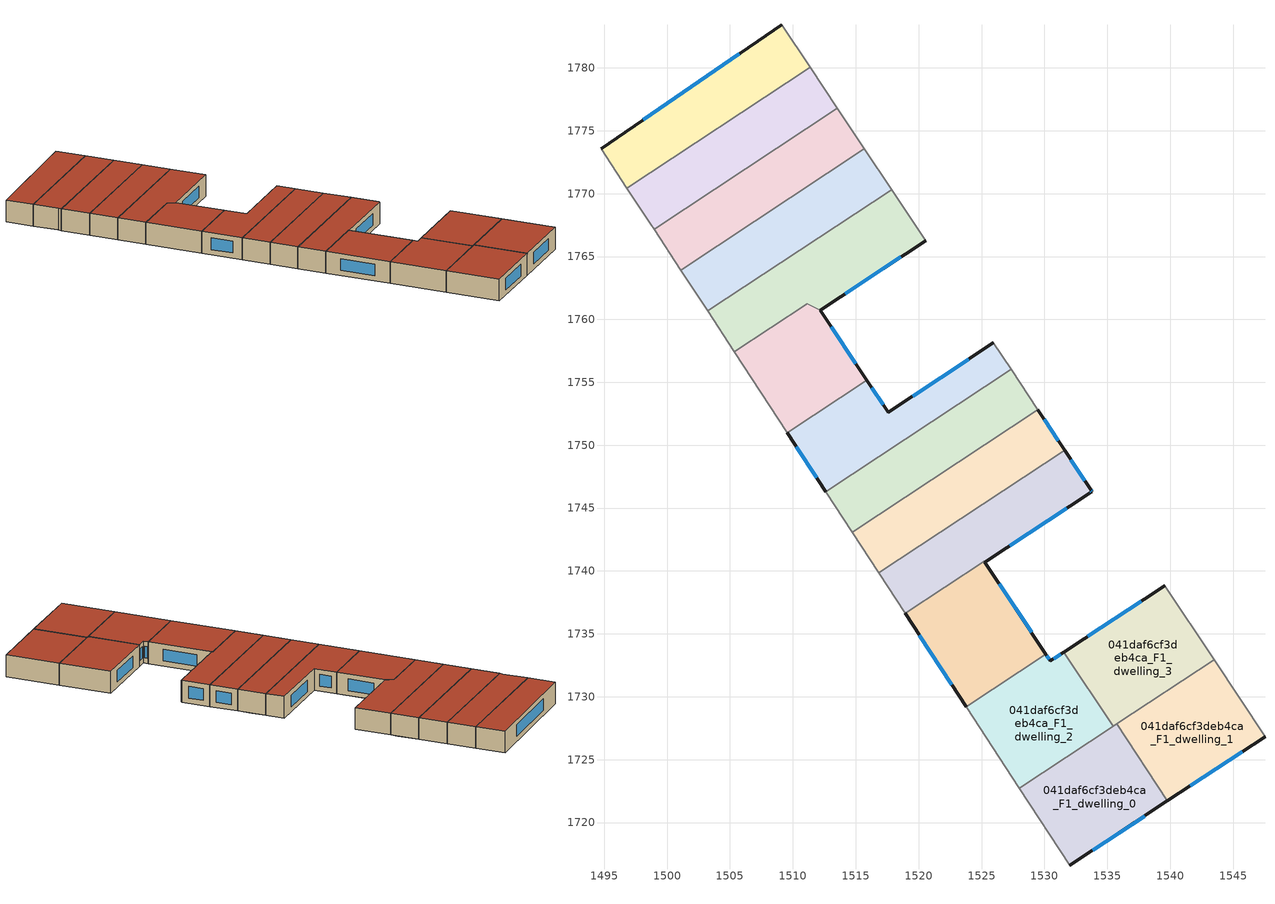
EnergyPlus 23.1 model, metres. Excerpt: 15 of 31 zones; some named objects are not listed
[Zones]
041daf6cf3deb4ca_F1_dwelling_0
 floor to 041daf6cf3deb4ca_F0_dwelling_0 (EU_floor_Construction): 1535.99,1727.45 1539.78,1721.72 1532.01,1716.59 1528.26,1722.35 z3
 floor to 041daf6cf3deb4ca_F0_dwelling_2 (EU_floor_Construction): 1535.74,1727.84 1535.99,1727.45 1528.26,1722.35 1528.01,1722.73 z3
 wall outside (EU_wall_Construction): 1532.01,1716.59 1539.78,1721.72 z3:6
 wall adiabatic (EU_wall_Construction): 1528.01,1722.73 1532.01,1716.59 z3:6
 wall to 041daf6cf3deb4ca_F1_dwelling_1 (EU_wall_Construction): 1539.78,1721.72 1535.74,1727.84 z3:6
 wall to 041daf6cf3deb4ca_F1_dwelling_2 (EU_wall_Construction): 1535.45,1727.65 1528.01,1722.73 z3:6
 wall to 041daf6cf3deb4ca_F1_dwelling_3 (EU_wall_Construction): 1535.74,1727.84 1535.45,1727.65 z3:6
 window (EU_Window_Construction): 1533.84,1717.8 1537.96,1720.51 z3.7:5.3
 roof outside (EU_roof_Construction): 1539.78,1721.72 1535.74,1727.84 1528.01,1722.73 1532.01,1716.59 z6
041daf6cf3deb4ca_F1_dwelling_1
 floor to 041daf6cf3deb4ca_F0_dwelling_1 (EU_floor_Construction): 1543.74,1732.57 1547.53,1726.84 1539.78,1721.72 1535.99,1727.45 z3
 floor to 041daf6cf3deb4ca_F0_dwelling_3 (EU_floor_Construction): 1543.48,1732.95 1543.74,1732.57 1536,1727.46 1535.75,1727.84 z3
 wall outside (EU_wall_Construction): 1539.78,1721.72 1547.53,1726.84 z3:6
 wall adiabatic (EU_wall_Construction): 1547.53,1726.84 1543.48,1732.95 z3:6
 wall to 041daf6cf3deb4ca_F1_dwelling_3 (EU_wall_Construction): 1543.48,1732.95 1535.74,1727.84 z3:6
 window (EU_Window_Construction): 1541.6,1722.92 1545.71,1725.64 z3.7:5.3
 roof outside (EU_roof_Construction): 1547.53,1726.84 1543.48,1732.95 1535.74,1727.84 1539.78,1721.72 z6
041daf6cf3deb4ca_F1_dwelling_10
 floor to 041daf6cf3deb4ca_F0_dwelling_11 (EU_floor_Construction): 1517.84,1770.32 1520.54,1766.26 1512.18,1760.74 1511.17,1761.24 1509.01,1764.5 z3
 floor to 041daf6cf3deb4ca_F0_dwelling_10 (EU_floor_Construction): 1509.01,1764.5 1511.17,1761.24 1511.15,1761.25 1505.34,1757.42 1503.22,1760.67 z3
 wall outside (EU_wall_Construction): 1512.18,1760.74 1520.54,1766.26 z3:6
 wall adiabatic (EU_wall_Construction): 1503.22,1760.67 1505.34,1757.42 / 1520.54,1766.26 1517.84,1770.32 z3:6
 wall to 041daf6cf3deb4ca_F1_dwelling_11 (EU_wall_Construction): 1517.84,1770.32 1503.22,1760.67 z3:6
 wall to 041daf6cf3deb4ca_F1_dwelling_9 (EU_wall_Construction): 1505.34,1757.42 1511.15,1761.25 1512.17,1760.74 z3:6
 window (EU_Window_Construction): 1514.14,1762.04 1518.58,1764.97 z3.7:5.3
 roof outside (EU_roof_Construction): 1520.54,1766.26 1517.84,1770.32 1503.22,1760.67 1505.34,1757.42 1511.15,1761.25 1512.17,1760.74 z6
041daf6cf3deb4ca_F1_dwelling_11
 floor adiabatic (EU_floor_Construction): 1508.39,1768.74 1510,1766.31 1502.69,1761.48 1501.09,1763.93 z3
 floor to 041daf6cf3deb4ca_F0_dwelling_13 (EU_floor_Construction): 1515.69,1773.56 1517.3,1771.13 1510,1766.31 1508.39,1768.74 z3
 floor to 041daf6cf3deb4ca_F0_dwelling_11 (EU_floor_Construction): 1517.3,1771.13 1517.84,1770.32 1509.01,1764.5 1508.48,1765.31 1502.69,1761.48 z3
 floor to 041daf6cf3deb4ca_F0_dwelling_10 (EU_floor_Construction): 1508.48,1765.31 1509.01,1764.5 1503.22,1760.67 1502.69,1761.48 z3
 wall to 041daf6cf3deb4ca_F1_dwelling_12 (EU_wall_Construction): 1515.69,1773.56 1501.09,1763.93 z3:6
 wall adiabatic (EU_wall_Construction): 1517.84,1770.32 1515.69,1773.56 / 1501.09,1763.93 1503.22,1760.67 z3:6
 roof outside (EU_roof_Construction): 1517.84,1770.32 1515.69,1773.56 1501.09,1763.93 1503.22,1760.67 z6
041daf6cf3deb4ca_F1_dwelling_12
 floor to 041daf6cf3deb4ca_F0_dwelling_13 (EU_floor_Construction): 1513.53,1776.8 1515.69,1773.56 1508.39,1768.74 1506.24,1771.99 z3
 floor adiabatic (EU_floor_Construction): 1506.24,1771.99 1508.39,1768.74 1501.09,1763.93 1498.96,1767.19 z3
 wall to 041daf6cf3deb4ca_F1_dwelling_13 (EU_wall_Construction): 1513.53,1776.8 1498.96,1767.19 z3:6
 wall adiabatic (EU_wall_Construction): 1515.69,1773.56 1513.53,1776.8 / 1498.96,1767.19 1501.09,1763.93 z3:6
 roof outside (EU_roof_Construction): 1515.69,1773.56 1513.53,1776.8 1498.96,1767.19 1501.09,1763.93 z6
041daf6cf3deb4ca_F1_dwelling_13
 floor to 041daf6cf3deb4ca_F0_dwelling_14 (EU_floor_Construction): 1504.17,1775.3 1506.05,1772.45 1498.7,1767.59 1496.81,1770.44 z3
 floor to 041daf6cf3deb4ca_F0_dwelling_15 (EU_floor_Construction): 1511.37,1780.05 1513.26,1777.21 1506.05,1772.45 1504.17,1775.3 z3
 floor to 041daf6cf3deb4ca_F0_dwelling_12 (EU_floor_Construction): 1505.98,1772.4 1506.24,1771.99 1498.96,1767.19 1498.7,1767.58 1498.7,1767.59 z3
 floor to 041daf6cf3deb4ca_F0_dwelling_13 (EU_floor_Construction): 1513.26,1777.21 1513.53,1776.8 1506.24,1771.99 1505.98,1772.4 z3
 wall adiabatic (EU_wall_Construction): 1496.81,1770.44 1498.7,1767.58 1498.96,1767.19 / 1513.53,1776.8 1511.37,1780.05 z3:6
 wall to 041daf6cf3deb4ca_F1_dwelling_14 (EU_wall_Construction): 1511.37,1780.05 1496.81,1770.44 z3:6
 roof outside (EU_roof_Construction): 1513.53,1776.8 1511.37,1780.05 1496.81,1770.44 1498.7,1767.58 1498.96,1767.19 z6
041daf6cf3deb4ca_F1_dwelling_14
 floor to 041daf6cf3deb4ca_F0_dwelling_15 (EU_floor_Construction): 1509.12,1783.44 1511.37,1780.05 1504.17,1775.3 1502.02,1778.56 z3
 floor to 041daf6cf3deb4ca_F0_dwelling_14 (EU_floor_Construction): 1502.02,1778.56 1504.17,1775.3 1496.81,1770.44 1494.74,1773.55 z3
 wall outside (EU_wall_Construction): 1509.12,1783.44 1494.74,1773.55 z3:6
 wall adiabatic (EU_wall_Construction): 1511.37,1780.05 1509.12,1783.44 / 1494.74,1773.55 1496.81,1770.44 z3:6
 window (EU_Window_Construction): 1505.74,1781.12 1498.12,1775.88 z3.7:5.3
 roof outside (EU_roof_Construction): 1511.37,1780.05 1509.12,1783.44 1494.74,1773.55 1496.81,1770.44 z6
041daf6cf3deb4ca_F1_dwelling_2
 floor to 041daf6cf3deb4ca_F0_dwelling_2 (EU_floor_Construction): 1531.91,1733.01 1535.45,1727.65 1528.01,1722.73 1524.49,1728.11 z3
 floor to 041daf6cf3deb4ca_F0_dwelling_4 (EU_floor_Construction): 1528.03,1732.02 1528.75,1730.92 1524.49,1728.11 1523.77,1729.21 z3
 floor to 041daf6cf3deb4ca_F0_dwelling_5 (EU_floor_Construction): 1531.55,1733.56 1531.91,1733.01 1528.75,1730.92 1528.03,1732.02 1530.11,1733.39 1530.47,1732.84 z3
 wall outside (EU_wall_Construction): 1531.55,1733.56 1530.47,1732.84 1530.11,1733.39 z3:6
 wall to 041daf6cf3deb4ca_F1_dwelling_4 (EU_wall_Construction): 1530.11,1733.39 1523.77,1729.21 z3:6
 wall to 041daf6cf3deb4ca_F1_dwelling_3 (EU_wall_Construction): 1535.45,1727.65 1531.55,1733.56 z3:6
 wall adiabatic (EU_wall_Construction): 1523.77,1729.21 1528.01,1722.73 z3:6
 window (EU_Window_Construction): 1530.39,1732.97 1530.2,1733.26 / 1531.3,1733.39 1530.73,1733.01 z3.7:5.3
 roof outside (EU_roof_Construction): 1535.45,1727.65 1531.55,1733.56 1530.47,1732.84 1530.11,1733.39 1523.77,1729.21 1528.01,1722.73 z6
041daf6cf3deb4ca_F1_dwelling_3
 floor to 041daf6cf3deb4ca_F0_dwelling_3 (EU_floor_Construction): 1539.93,1738.31 1543.48,1732.95 1535.75,1727.84 1532.21,1733.21 z3
 floor to 041daf6cf3deb4ca_F0_dwelling_5 (EU_floor_Construction): 1539.58,1738.84 1539.93,1738.31 1531.91,1733.01 1531.55,1733.56 z3
 floor to 041daf6cf3deb4ca_F0_dwelling_2 (EU_floor_Construction): 1532.21,1733.21 1535.75,1727.84 1535.45,1727.65 1531.91,1733.01 z3
 wall outside (EU_wall_Construction): 1539.58,1738.84 1531.55,1733.56 z3:6
 wall adiabatic (EU_wall_Construction): 1543.48,1732.95 1539.58,1738.84 z3:6
 window (EU_Window_Construction): 1537.69,1737.6 1533.44,1734.8 z3.7:5.3
 roof outside (EU_roof_Construction): 1543.48,1732.95 1539.58,1738.84 1531.55,1733.56 1535.45,1727.65 z6
041daf6cf3deb4ca_F1_dwelling_4
 floor to 041daf6cf3deb4ca_F0_dwelling_4 (EU_floor_Construction): 1523.14,1739.42 1528.03,1732.02 1523.77,1729.21 1518.92,1736.63 z3
 floor to 041daf6cf3deb4ca_F0_dwelling_5 (EU_floor_Construction): 1525.26,1740.7 1530.11,1733.39 1528.03,1732.02 1523.14,1739.42 1525.21,1740.78 z3
 wall outside (EU_wall_Construction): 1518.92,1736.63 1523.77,1729.21 / 1530.11,1733.39 1525.26,1740.7 z3:6
 wall to 041daf6cf3deb4ca_F1_dwelling_5 (EU_wall_Construction): 1525.26,1740.7 1525.21,1740.78 1518.92,1736.63 z3:6
 window (EU_Window_Construction): 1520.06,1734.89 1522.63,1730.95 / 1528.97,1735.11 1526.4,1738.99 z3.7:5.3
 roof outside (EU_roof_Construction): 1530.11,1733.39 1525.21,1740.78 1518.92,1736.63 1523.77,1729.21 z6
041daf6cf3deb4ca_F1_dwelling_5
 floor to 041daf6cf3deb4ca_F0_dwelling_5 (EU_floor_Construction): 1532.39,1748.4 1533.72,1746.4 1533.78,1746.32 1525.26,1740.7 1525.21,1740.78 1523.14,1739.42 1521.82,1741.42 z3
 floor to 041daf6cf3deb4ca_F0_dwelling_6 (EU_floor_Construction): 1524.21,1744.73 1525.01,1743.53 1517.61,1738.64 1516.82,1739.85 z3
 floor to 041daf6cf3deb4ca_F0_dwelling_4 (EU_floor_Construction): 1521.82,1741.42 1523.14,1739.42 1518.92,1736.63 1517.61,1738.64 z3
 floor to 041daf6cf3deb4ca_F0_dwelling_7 (EU_floor_Construction): 1531.6,1749.6 1532.39,1748.4 1525.01,1743.53 1524.21,1744.73 z3
 wall outside (EU_wall_Construction): 1525.26,1740.7 1533.78,1746.32 1533.72,1746.4 1531.6,1749.6 z3:6
 wall adiabatic (EU_wall_Construction): 1516.82,1739.85 1518.92,1736.63 z3:6
 wall to 041daf6cf3deb4ca_F1_dwelling_6 (EU_wall_Construction): 1531.6,1749.6 1516.82,1739.85 z3:6
 window (EU_Window_Construction): 1533.22,1747.15 1532.1,1748.85 / 1533.76,1746.34 1533.73,1746.38 / 1527.26,1742.02 1531.78,1745 z3.7:5.3
 roof outside (EU_roof_Construction): 1525.26,1740.7 1533.78,1746.32 1533.72,1746.4 1531.6,1749.6 1516.82,1739.85 1518.92,1736.63 1525.21,1740.78 z6
041daf6cf3deb4ca_F1_dwelling_6
 floor to 041daf6cf3deb4ca_F0_dwelling_6 (EU_floor_Construction): 1522.09,1747.94 1524.21,1744.73 1516.82,1739.85 1514.72,1743.07 z3
 floor to 041daf6cf3deb4ca_F0_dwelling_7 (EU_floor_Construction): 1529.47,1752.81 1531.6,1749.6 1524.21,1744.73 1522.09,1747.94 z3
 wall outside (EU_wall_Construction): 1531.6,1749.6 1529.47,1752.81 z3:6
 wall to 041daf6cf3deb4ca_F1_dwelling_7 (EU_wall_Construction): 1529.47,1752.81 1514.72,1743.07 z3:6
 wall adiabatic (EU_wall_Construction): 1514.72,1743.07 1516.82,1739.85 z3:6
 window (EU_Window_Construction): 1531.1,1750.36 1529.97,1752.06 z3.7:5.3
 roof outside (EU_roof_Construction): 1531.6,1749.6 1529.47,1752.81 1514.72,1743.07 1516.82,1739.85 z6
041daf6cf3deb4ca_F1_dwelling_7
 floor to 041daf6cf3deb4ca_F0_dwelling_9 (EU_floor_Construction): 1527.34,1756.02 1528.41,1754.42 1518.57,1747.92 1517.51,1749.53 z3
 floor to 041daf6cf3deb4ca_F0_dwelling_6 (EU_floor_Construction): 1521.03,1749.55 1522.09,1747.94 1514.72,1743.07 1513.66,1744.68 z3
 floor to 041daf6cf3deb4ca_F0_dwelling_8 (EU_floor_Construction): 1517.51,1749.53 1518.57,1747.92 1513.66,1744.68 1512.61,1746.3 z3
 floor to 041daf6cf3deb4ca_F0_dwelling_7 (EU_floor_Construction): 1528.41,1754.42 1529.47,1752.81 1522.09,1747.94 1521.03,1749.55 z3
 wall to 041daf6cf3deb4ca_F1_dwelling_8 (EU_wall_Construction): 1527.34,1756.02 1512.61,1746.3 z3:6
 wall adiabatic (EU_wall_Construction): 1529.47,1752.81 1527.34,1756.02 / 1512.61,1746.3 1514.72,1743.07 z3:6
 roof outside (EU_roof_Construction): 1529.47,1752.81 1527.34,1756.02 1512.61,1746.3 1514.72,1743.07 z6
041daf6cf3deb4ca_F1_dwelling_8
 floor to 041daf6cf3deb4ca_F0_dwelling_8 (EU_floor_Construction): 1514.42,1754.21 1517.51,1749.53 1512.61,1746.3 1509.54,1750.99 z3
 floor to 041daf6cf3deb4ca_F0_dwelling_9 (EU_floor_Construction): 1525.94,1758.13 1527.34,1756.02 1517.51,1749.53 1514.42,1754.21 1515.88,1755.17 1517.58,1752.61 z3
 wall outside (EU_wall_Construction): 1509.54,1750.99 1512.61,1746.3 / 1525.94,1758.13 1517.58,1752.61 1515.88,1755.17 z3:6
 wall to 041daf6cf3deb4ca_F1_dwelling_9 (EU_wall_Construction): 1515.88,1755.17 1509.54,1750.99 z3:6
 wall adiabatic (EU_wall_Construction): 1527.34,1756.02 1525.94,1758.13 z3:6
 window (EU_Window_Construction): 1510.26,1749.89 1511.89,1747.4 / 1517.18,1753.21 1516.28,1754.57 / 1523.98,1756.84 1519.54,1753.91 z3.7:5.3
 roof outside (EU_roof_Construction): 1527.34,1756.02 1525.94,1758.13 1517.58,1752.61 1515.88,1755.17 1509.54,1750.99 1512.61,1746.3 z6
041daf6cf3deb4ca_F1_dwelling_9
 floor to 041daf6cf3deb4ca_F0_dwelling_10 (EU_floor_Construction): 1511.17,1761.24 1513.53,1757.66 1507.7,1753.81 1505.34,1757.42 1511.15,1761.25 z3
 floor to 041daf6cf3deb4ca_F0_dwelling_8 (EU_floor_Construction): 1512.57,1757.02 1514.42,1754.21 1509.54,1750.99 1507.7,1753.81 z3
 floor to 041daf6cf3deb4ca_F0_dwelling_9 (EU_floor_Construction): 1514.02,1757.98 1515.88,1755.17 1514.42,1754.21 1512.57,1757.02 z3
 floor to 041daf6cf3deb4ca_F0_dwelling_11 (EU_floor_Construction): 1512.18,1760.74 1514.02,1757.98 1513.53,1757.66 1511.17,1761.24 z3
 wall outside (EU_wall_Construction): 1515.88,1755.17 1512.18,1760.74 z3:6
 wall adiabatic (EU_wall_Construction): 1505.34,1757.42 1509.54,1750.99 z3:6
 window (EU_Window_Construction): 1515.01,1756.48 1513.05,1759.43 z3.7:5.3
 roof outside (EU_roof_Construction): 1515.88,1755.17 1512.18,1760.74 1511.15,1761.25 1505.34,1757.42 1509.54,1750.99 z6
[Building]
EU S2 Campaign: North Axis=0; Terrain=City; Solar Distribution=FullExterior
[Site:Location]
Budapest.Ferenc.Liszt.Intl.AP: Latitude=47.437; Longitude=19.256; Time Zone=1; Elevation=185
[SizingPeriod:WeatherFileDays]
AnnualSizingPeriod: Begin Month=1; Begin Day of Month=1; End Month=12; End Day of Month=31; Day of Week for Start Day=Monday; Use Weather File Daylight Saving Period=No; Use Weather File Rain and Snow Indicators=No
[MATERIAL]
EU_InternalMass_Material: Roughness=MediumRough; Thickness=0.1; Conductivity=1; Density=1800; Specific Heat=900; Thermal Absorptance=0.9; Solar Absorptance=0.7; Visible Absorptance=0.7
[MATERIAL:NOMASS] Roughness=MediumRough; Thermal Absorptance=0.9; Solar Absorptance=0.7; Visible Absorptance=0.7
Name | Thermal Resistance
EU_wall_NoMass | 0.832559
EU_roof_NoMass | 1.39638
EU_floor_NoMass | 0.872794
[WINDOWMATERIAL:SIMPLEGLAZINGSYSTEM]
EU_Window_SimpleGlazing: UFactor=2.79869; Solar Heat Gain Coefficient=0.75; Visible Transmittance=0.75
[CONSTRUCTION]
EU_wall_Construction: EU_wall_NoMass
EU_roof_Construction: EU_roof_NoMass
EU_floor_Construction: EU_floor_NoMass
EU_Window_Construction: EU_Window_SimpleGlazing
EU_InternalMass_Construction: EU_InternalMass_Material
[ZONE] Type=1; Multiplier=1; Ceiling Height=autocalculate; Floor Area=autocalculate; Part of Total Floor Area=Yes
Name | Volume
041daf6cf3deb4ca_F1_dwelling_0 | 204.218
041daf6cf3deb4ca_F1_dwelling_1 | 204.235
041daf6cf3deb4ca_F1_dwelling_10 | 235.125
041daf6cf3deb4ca_F1_dwelling_11 | 204.231
041daf6cf3deb4ca_F1_dwelling_12 | 204.186
041daf6cf3deb4ca_F1_dwelling_13 | 204.223
041daf6cf3deb4ca_F1_dwelling_14 | 204.201
041daf6cf3deb4ca_F1_dwelling_2 | 204.195
041daf6cf3deb4ca_F1_dwelling_3 | 204.216
041daf6cf3deb4ca_F1_dwelling_4 | 201.226
041daf6cf3deb4ca_F1_dwelling_5 | 207.191
041daf6cf3deb4ca_F1_dwelling_6 | 204.199
041daf6cf3deb4ca_F1_dwelling_7 | 204.23
041daf6cf3deb4ca_F1_dwelling_8 | 204.212
041daf6cf3deb4ca_F1_dwelling_9 | 173.318
[INTERNALMASS] Construction=EU_InternalMass_Construction
Name | Zone or ZoneList | Surface Area
041daf6cf3deb4ca_F1_dwelling_0_EU_InternalMass | 041daf6cf3deb4ca_F1_dwelling_0 | 68.0733
041daf6cf3deb4ca_F1_dwelling_1_EU_InternalMass | 041daf6cf3deb4ca_F1_dwelling_1 | 68.0772
041daf6cf3deb4ca_F1_dwelling_2_EU_InternalMass | 041daf6cf3deb4ca_F1_dwelling_2 | 68.0676
041daf6cf3deb4ca_F1_dwelling_3_EU_InternalMass | 041daf6cf3deb4ca_F1_dwelling_3 | 68.0717
041daf6cf3deb4ca_F1_dwelling_4_EU_InternalMass | 041daf6cf3deb4ca_F1_dwelling_4 | 67.0738
041daf6cf3deb4ca_F1_dwelling_5_EU_InternalMass | 041daf6cf3deb4ca_F1_dwelling_5 | 69.0638
041daf6cf3deb4ca_F1_dwelling_6_EU_InternalMass | 041daf6cf3deb4ca_F1_dwelling_6 | 68.0665
041daf6cf3deb4ca_F1_dwelling_7_EU_InternalMass | 041daf6cf3deb4ca_F1_dwelling_7 | 68.0767
041daf6cf3deb4ca_F1_dwelling_8_EU_InternalMass | 041daf6cf3deb4ca_F1_dwelling_8 | 68.0708
041daf6cf3deb4ca_F1_dwelling_9_EU_InternalMass | 041daf6cf3deb4ca_F1_dwelling_9 | 57.7686
041daf6cf3deb4ca_F1_dwelling_10_EU_InternalMass | 041daf6cf3deb4ca_F1_dwelling_10 | 78.3683
041daf6cf3deb4ca_F1_dwelling_11_EU_InternalMass | 041daf6cf3deb4ca_F1_dwelling_11 | 68.0768
041daf6cf3deb4ca_F1_dwelling_12_EU_InternalMass | 041daf6cf3deb4ca_F1_dwelling_12 | 68.0621
041daf6cf3deb4ca_F1_dwelling_13_EU_InternalMass | 041daf6cf3deb4ca_F1_dwelling_13 | 68.0743
041daf6cf3deb4ca_F1_dwelling_14_EU_InternalMass | 041daf6cf3deb4ca_F1_dwelling_14 | 68.0669
[OTHEREQUIPMENT] Fuel Type=Electricity; Design Level Calculation Method=Watts/Area; Power per Zone Floor Area=1; Fraction Latent=0; Fraction Radiant=0; Fraction Lost=0; Carbon Dioxide Generation Rate=0; EndUse Subcategory=EU_Step8_InternalGains
Name | Zone or ZoneList or Space or SpaceList | Schedule
EU_Step8_InternalGain_041daf6cf3deb4ca_F1_dwelling_0_f000 | 041daf6cf3deb4ca_F1_dwelling_0 | EU_Step8_GainSchedule_041daf6cf3deb4ca_F1_dwelling_0_f000
EU_Step8_InternalGain_041daf6cf3deb4ca_F1_dwelling_1_f000 | 041daf6cf3deb4ca_F1_dwelling_1 | EU_Step8_GainSchedule_041daf6cf3deb4ca_F1_dwelling_1_f000
EU_Step8_InternalGain_041daf6cf3deb4ca_F1_dwelling_2_f000 | 041daf6cf3deb4ca_F1_dwelling_2 | EU_Step8_GainSchedule_041daf6cf3deb4ca_F1_dwelling_2_f000
EU_Step8_InternalGain_041daf6cf3deb4ca_F1_dwelling_3_f000 | 041daf6cf3deb4ca_F1_dwelling_3 | EU_Step8_GainSchedule_041daf6cf3deb4ca_F1_dwelling_3_f000
EU_Step8_InternalGain_041daf6cf3deb4ca_F1_dwelling_4_f000 | 041daf6cf3deb4ca_F1_dwelling_4 | EU_Step8_GainSchedule_041daf6cf3deb4ca_F1_dwelling_4_f000
EU_Step8_InternalGain_041daf6cf3deb4ca_F1_dwelling_5_f000 | 041daf6cf3deb4ca_F1_dwelling_5 | EU_Step8_GainSchedule_041daf6cf3deb4ca_F1_dwelling_5_f000
EU_Step8_InternalGain_041daf6cf3deb4ca_F1_dwelling_6_f000 | 041daf6cf3deb4ca_F1_dwelling_6 | EU_Step8_GainSchedule_041daf6cf3deb4ca_F1_dwelling_6_f000
EU_Step8_InternalGain_041daf6cf3deb4ca_F1_dwelling_7_f000 | 041daf6cf3deb4ca_F1_dwelling_7 | EU_Step8_GainSchedule_041daf6cf3deb4ca_F1_dwelling_7_f000
EU_Step8_InternalGain_041daf6cf3deb4ca_F1_dwelling_8_f000 | 041daf6cf3deb4ca_F1_dwelling_8 | EU_Step8_GainSchedule_041daf6cf3deb4ca_F1_dwelling_8_f000
EU_Step8_InternalGain_041daf6cf3deb4ca_F1_dwelling_9_f000 | 041daf6cf3deb4ca_F1_dwelling_9 | EU_Step8_GainSchedule_041daf6cf3deb4ca_F1_dwelling_9_f000
EU_Step8_InternalGain_041daf6cf3deb4ca_F1_dwelling_10_f000 | 041daf6cf3deb4ca_F1_dwelling_10 | EU_Step8_GainSchedule_041daf6cf3deb4ca_F1_dwelling_10_f000
EU_Step8_InternalGain_041daf6cf3deb4ca_F1_dwelling_11_f000 | 041daf6cf3deb4ca_F1_dwelling_11 | EU_Step8_GainSchedule_041daf6cf3deb4ca_F1_dwelling_11_f000
EU_Step8_InternalGain_041daf6cf3deb4ca_F1_dwelling_12_f000 | 041daf6cf3deb4ca_F1_dwelling_12 | EU_Step8_GainSchedule_041daf6cf3deb4ca_F1_dwelling_12_f000
EU_Step8_InternalGain_041daf6cf3deb4ca_F1_dwelling_13_f000 | 041daf6cf3deb4ca_F1_dwelling_13 | EU_Step8_GainSchedule_041daf6cf3deb4ca_F1_dwelling_13_f000
EU_Step8_InternalGain_041daf6cf3deb4ca_F1_dwelling_14_f000 | 041daf6cf3deb4ca_F1_dwelling_14 | EU_Step8_GainSchedule_041daf6cf3deb4ca_F1_dwelling_14_f000
[ZONEVENTILATION:DESIGNFLOWRATE] Schedule=EU_AlwaysOn; Design Flow Rate Calculation Method=AirChanges/Hour; Air Changes per Hour=0.475469; Ventilation Type=Natural; Fan Pressure Rise=0; Fan Total Efficiency=1; Constant Term Coefficient=1; Temperature Term Coefficient=0; Velocity Term Coefficient=0; Velocity Squared Term Coefficient=0; Minimum Indoor Temperature=-100; Maximum Indoor Temperature=100; Delta Temperature=-100; Minimum Outdoor Temperature=-100; Maximum Outdoor Temperature=100; Maximum Wind Speed=40
Name | Zone or ZoneList or Space or SpaceList
EU_ConstantAir_041daf6cf3deb4ca_F1_dwelling_0 | 041daf6cf3deb4ca_F1_dwelling_0
EU_ConstantAir_041daf6cf3deb4ca_F1_dwelling_1 | 041daf6cf3deb4ca_F1_dwelling_1
EU_ConstantAir_041daf6cf3deb4ca_F1_dwelling_2 | 041daf6cf3deb4ca_F1_dwelling_2
EU_ConstantAir_041daf6cf3deb4ca_F1_dwelling_3 | 041daf6cf3deb4ca_F1_dwelling_3
EU_ConstantAir_041daf6cf3deb4ca_F1_dwelling_4 | 041daf6cf3deb4ca_F1_dwelling_4
EU_ConstantAir_041daf6cf3deb4ca_F1_dwelling_5 | 041daf6cf3deb4ca_F1_dwelling_5
EU_ConstantAir_041daf6cf3deb4ca_F1_dwelling_6 | 041daf6cf3deb4ca_F1_dwelling_6
EU_ConstantAir_041daf6cf3deb4ca_F1_dwelling_7 | 041daf6cf3deb4ca_F1_dwelling_7
EU_ConstantAir_041daf6cf3deb4ca_F1_dwelling_8 | 041daf6cf3deb4ca_F1_dwelling_8
EU_ConstantAir_041daf6cf3deb4ca_F1_dwelling_9 | 041daf6cf3deb4ca_F1_dwelling_9
EU_ConstantAir_041daf6cf3deb4ca_F1_dwelling_10 | 041daf6cf3deb4ca_F1_dwelling_10
EU_ConstantAir_041daf6cf3deb4ca_F1_dwelling_11 | 041daf6cf3deb4ca_F1_dwelling_11
EU_ConstantAir_041daf6cf3deb4ca_F1_dwelling_12 | 041daf6cf3deb4ca_F1_dwelling_12
EU_ConstantAir_041daf6cf3deb4ca_F1_dwelling_13 | 041daf6cf3deb4ca_F1_dwelling_13
EU_ConstantAir_041daf6cf3deb4ca_F1_dwelling_14 | 041daf6cf3deb4ca_F1_dwelling_14
[HVACTEMPLATE:ZONE:IDEALLOADSAIRSYSTEM] System Availability Schedule=EU_AlwaysOn; Maximum Heating Supply Air Temperature=50; Minimum Cooling Supply Air Temperature=13; Maximum Heating Supply Air Humidity Ratio=0.0156; Minimum Cooling Supply Air Humidity Ratio=0.0077; Heating Limit=NoLimit; Cooling Limit=NoLimit; Heating Availability Schedule=EU_AlwaysOn; Cooling Availability Schedule=EU_CoolingOff; Dehumidification Control Type=ConstantSensibleHeatRatio; Cooling Sensible Heat Ratio=0.7; Dehumidification Setpoint=60; Humidification Control Type=None; Humidification Setpoint=30; Outdoor Air Method=None; Outdoor Air Flow Rate per Person=0.00944; Outdoor Air Flow Rate per Zone Floor Area=0; Outdoor Air Flow Rate per Zone=0; Demand Controlled Ventilation Type=None; Outdoor Air Economizer Type=NoEconomizer; Heat Recovery Type=None; Sensible Heat Recovery Effectiveness=0.7; Latent Heat Recovery Effectiveness=0.65
Name | Template Thermostat
041daf6cf3deb4ca_F1_dwelling_0 | EU_HeatOnly_041daf6cf3deb4ca_F1_dwelling_0
041daf6cf3deb4ca_F1_dwelling_1 | EU_HeatOnly_041daf6cf3deb4ca_F1_dwelling_1
041daf6cf3deb4ca_F1_dwelling_2 | EU_HeatOnly_041daf6cf3deb4ca_F1_dwelling_2
041daf6cf3deb4ca_F1_dwelling_3 | EU_HeatOnly_041daf6cf3deb4ca_F1_dwelling_3
041daf6cf3deb4ca_F1_dwelling_4 | EU_HeatOnly_041daf6cf3deb4ca_F1_dwelling_4
041daf6cf3deb4ca_F1_dwelling_5 | EU_HeatOnly_041daf6cf3deb4ca_F1_dwelling_5
041daf6cf3deb4ca_F1_dwelling_6 | EU_HeatOnly_041daf6cf3deb4ca_F1_dwelling_6
041daf6cf3deb4ca_F1_dwelling_7 | EU_HeatOnly_041daf6cf3deb4ca_F1_dwelling_7
041daf6cf3deb4ca_F1_dwelling_8 | EU_HeatOnly_041daf6cf3deb4ca_F1_dwelling_8
041daf6cf3deb4ca_F1_dwelling_9 | EU_HeatOnly_041daf6cf3deb4ca_F1_dwelling_9
041daf6cf3deb4ca_F1_dwelling_10 | EU_HeatOnly_041daf6cf3deb4ca_F1_dwelling_10
041daf6cf3deb4ca_F1_dwelling_11 | EU_HeatOnly_041daf6cf3deb4ca_F1_dwelling_11
041daf6cf3deb4ca_F1_dwelling_12 | EU_HeatOnly_041daf6cf3deb4ca_F1_dwelling_12
041daf6cf3deb4ca_F1_dwelling_13 | EU_HeatOnly_041daf6cf3deb4ca_F1_dwelling_13
041daf6cf3deb4ca_F1_dwelling_14 | EU_HeatOnly_041daf6cf3deb4ca_F1_dwelling_14
[SIZING:ZONE] Zone Cooling Design Supply Air Temperature Input Method=SupplyAirTemperature; Zone Cooling Design Supply Air Temperature=13; Zone Heating Design Supply Air Temperature Input Method=SupplyAirTemperature; Zone Heating Design Supply Air Temperature=50; Zone Cooling Design Supply Air Humidity Ratio=0.008; Zone Heating Design Supply Air Humidity Ratio=0.008; Cooling Design Air Flow Method=DesignDay; Cooling Design Air Flow Rate=0; Cooling Minimum Air Flow per Zone Floor Area=0.000762; Cooling Minimum Air Flow=0; Cooling Minimum Air Flow Fraction=0.2; Heating Design Air Flow Method=DesignDay; Heating Design Air Flow Rate=0; Heating Maximum Air Flow per Zone Floor Area=0.002032; Heating Maximum Air Flow=0.141576; Heating Maximum Air Flow Fraction=0.3; Account for Dedicated Outdoor Air System=No; Dedicated Outdoor Air System Control Strategy=NeutralSupplyAir; Dedicated Outdoor Air Low Setpoint Temperature for Design=autosize; Dedicated Outdoor Air High Setpoint Temperature for Design=autosize; Zone Load Sizing Method=Sensible Load Only No Latent Load; Zone Latent Cooling Design Supply Air Humidity Ratio Input Method=HumidityRatioDifference; Zone Cooling Design Supply Air Humidity Ratio Difference=0.005; Zone Latent Heating Design Supply Air Humidity Ratio Input Method=HumidityRatioDifference; Zone Humidification Design Supply Air Humidity Ratio Difference=0.005
041daf6cf3deb4ca_F1_dwelling_0; 041daf6cf3deb4ca_F1_dwelling_1; 041daf6cf3deb4ca_F1_dwelling_2; 041daf6cf3deb4ca_F1_dwelling_3; 041daf6cf3deb4ca_F1_dwelling_4; 041daf6cf3deb4ca_F1_dwelling_5; 041daf6cf3deb4ca_F1_dwelling_6; 041daf6cf3deb4ca_F1_dwelling_7; 041daf6cf3deb4ca_F1_dwelling_8; 041daf6cf3deb4ca_F1_dwelling_9; 041daf6cf3deb4ca_F1_dwelling_10; 041daf6cf3deb4ca_F1_dwelling_11; 041daf6cf3deb4ca_F1_dwelling_12; 041daf6cf3deb4ca_F1_dwelling_13; 041daf6cf3deb4ca_F1_dwelling_14
[SCHEDULE:CONSTANT]
Name | Hourly Value
EU_AlwaysOn | 1
EU_CoolingOff | 0
[SCHEDULE:FILE] Column Number=1; Rows to Skip at Top=0; Number of Hours of Data=8760; Column Separator=Comma; Interpolate to Timestep=No; Minutes per Item=60; Adjust Schedule for Daylight Savings=Yes
Name | File
EU_Step8_GainSchedule_041daf6cf3deb4ca_F1_dwelling_0_f000 | ../../schedules/041daf6cf3deb4ca/041daf6cf3deb4ca_F1_dwelling_0_f000_gain.csv
EU_Step8_GainSchedule_041daf6cf3deb4ca_F1_dwelling_1_f000 | ../../schedules/041daf6cf3deb4ca/041daf6cf3deb4ca_F1_dwelling_1_f000_gain.csv
EU_Step8_GainSchedule_041daf6cf3deb4ca_F1_dwelling_2_f000 | ../../schedules/041daf6cf3deb4ca/041daf6cf3deb4ca_F1_dwelling_2_f000_gain.csv
EU_Step8_GainSchedule_041daf6cf3deb4ca_F1_dwelling_3_f000 | ../../schedules/041daf6cf3deb4ca/041daf6cf3deb4ca_F1_dwelling_3_f000_gain.csv
EU_Step8_GainSchedule_041daf6cf3deb4ca_F1_dwelling_4_f000 | ../../schedules/041daf6cf3deb4ca/041daf6cf3deb4ca_F1_dwelling_4_f000_gain.csv
EU_Step8_GainSchedule_041daf6cf3deb4ca_F1_dwelling_5_f000 | ../../schedules/041daf6cf3deb4ca/041daf6cf3deb4ca_F1_dwelling_5_f000_gain.csv
EU_Step8_GainSchedule_041daf6cf3deb4ca_F1_dwelling_6_f000 | ../../schedules/041daf6cf3deb4ca/041daf6cf3deb4ca_F1_dwelling_6_f000_gain.csv
EU_Step8_GainSchedule_041daf6cf3deb4ca_F1_dwelling_7_f000 | ../../schedules/041daf6cf3deb4ca/041daf6cf3deb4ca_F1_dwelling_7_f000_gain.csv
EU_Step8_GainSchedule_041daf6cf3deb4ca_F1_dwelling_8_f000 | ../../schedules/041daf6cf3deb4ca/041daf6cf3deb4ca_F1_dwelling_8_f000_gain.csv
EU_Step8_GainSchedule_041daf6cf3deb4ca_F1_dwelling_9_f000 | ../../schedules/041daf6cf3deb4ca/041daf6cf3deb4ca_F1_dwelling_9_f000_gain.csv
EU_Step8_GainSchedule_041daf6cf3deb4ca_F1_dwelling_10_f000 | ../../schedules/041daf6cf3deb4ca/041daf6cf3deb4ca_F1_dwelling_10_f000_gain.csv
EU_Step8_GainSchedule_041daf6cf3deb4ca_F1_dwelling_11_f000 | ../../schedules/041daf6cf3deb4ca/041daf6cf3deb4ca_F1_dwelling_11_f000_gain.csv
EU_Step8_GainSchedule_041daf6cf3deb4ca_F1_dwelling_12_f000 | ../../schedules/041daf6cf3deb4ca/041daf6cf3deb4ca_F1_dwelling_12_f000_gain.csv
EU_Step8_GainSchedule_041daf6cf3deb4ca_F1_dwelling_13_f000 | ../../schedules/041daf6cf3deb4ca/041daf6cf3deb4ca_F1_dwelling_13_f000_gain.csv
EU_Step8_GainSchedule_041daf6cf3deb4ca_F1_dwelling_14_f000 | ../../schedules/041daf6cf3deb4ca/041daf6cf3deb4ca_F1_dwelling_14_f000_gain.csv
